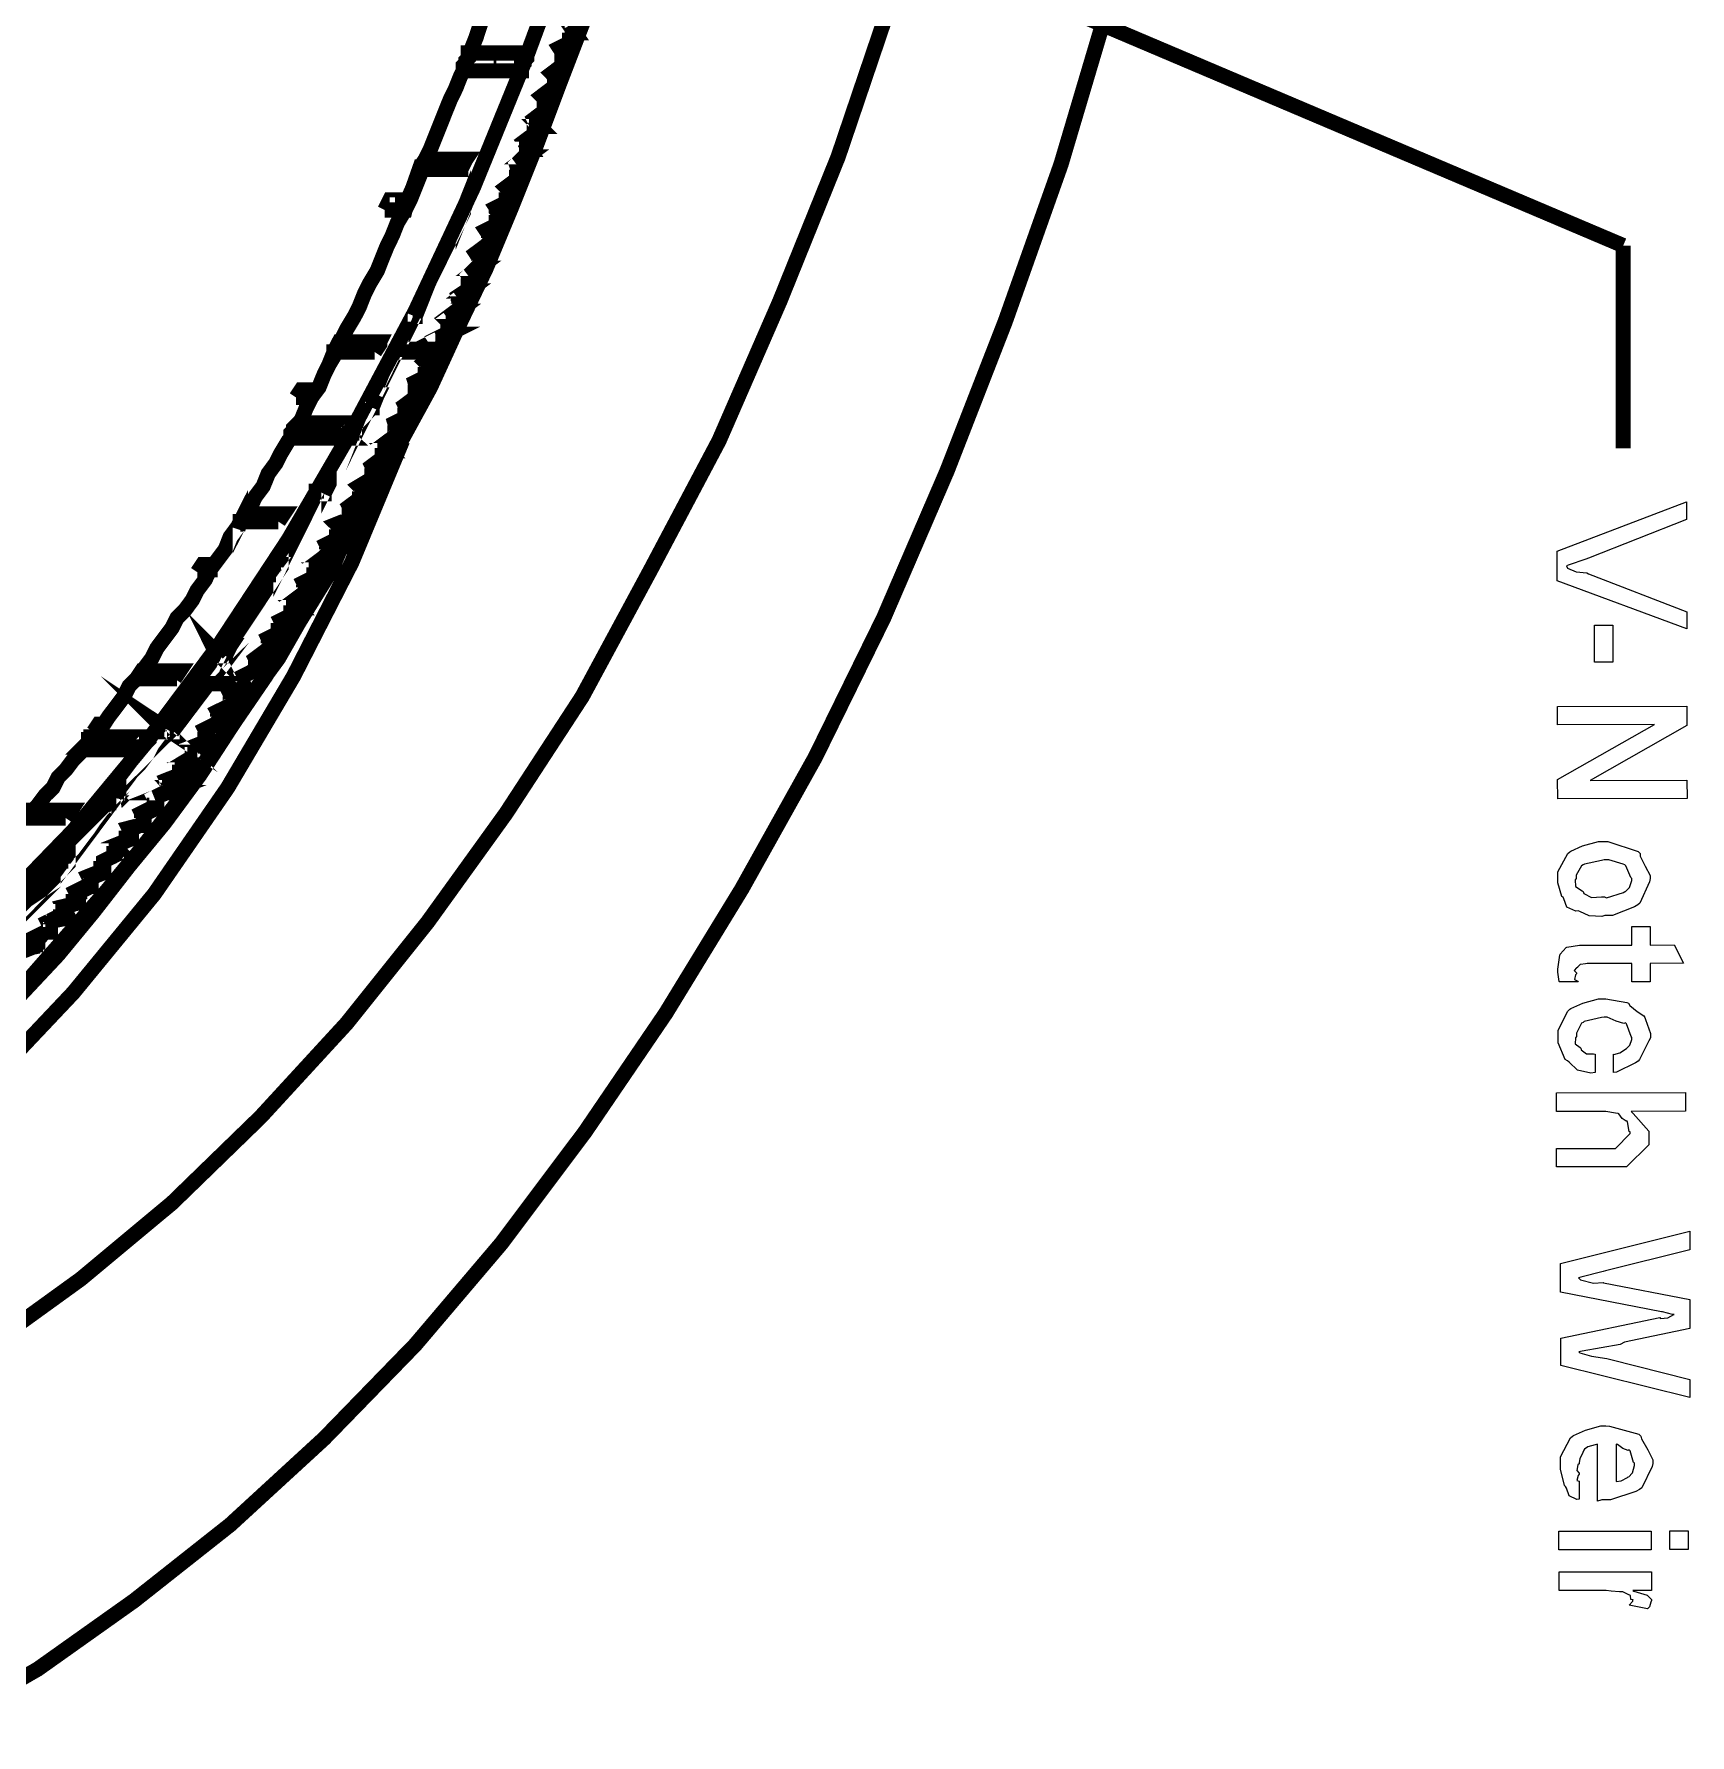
# Model space of a CAD drawing. Extents: x 0.1 to 11.6, y 0.3 to 16.2.
# Drawn here: x 6.276 to 7.366, y 3.702 to 4.821 of the extents above; entities that cross this region are included whole.
import ezdxf

# ---------------------------------------------------------------- set-up
doc = ezdxf.new("R2010")
doc.units = 0
doc.header["$MEASUREMENT"] = 0

msp = doc.modelspace()

# ---------------------------------------------------------------- linework, layer by layer
at = {"color": 0, "const_width": 0.01}
for points in [[(6.34999, 4.35499), (6.39833, 4.41997), (6.44336, 4.48833), (6.48503, 4.56), (6.52669, 4.63835), (6.565, 4.72), (6.59831, 4.80165), (6.63167, 4.89165), (6.66168, 4.98335), (6.68668, 5.07497), (6.71001, 5.17165), (6.72999, 5.27001), (6.74669, 5.36833), (6.75999, 5.47168), (6.77001, 5.57335), (6.77669, 5.67665), (6.77001, 5.57335), (6.75999, 5.47168), (6.74669, 5.36833)], [(6.21164, 3.70665), (6.27832, 3.74501), (6.34169, 3.78999), (6.405, 3.84), (6.46669, 3.89665), (6.52669, 3.95833), (6.58333, 4.02501), (6.63835, 4.09831), (6.69168, 4.17665), (6.74164, 4.25836), (6.78999, 4.345), (6.83501, 4.43668), (6.87668, 4.53331), (6.91499, 4.63167), (6.95167, 4.73503), (6.98335, 4.84169), (7.01335, 4.94997), (7.03836, 5.06168), (7.06, 5.17503), (7.07835, 5.29167), (7.09332, 5.40831), (7.10499, 5.52669)], [(6.24669, 3.95833), (6.30664, 4.00168), (6.36664, 4.05165), (6.42503, 4.10835), (6.48167, 4.16997), (6.535, 4.23665), (6.58664, 4.30832), (6.63667, 4.38499), (6.68164, 4.46832), (6.72667, 4.55333), (6.76665, 4.64501), (6.80501, 4.74001), (6.83832, 4.83832), (6.87001, 4.93832), (6.89833, 5.04335), (6.92165, 5.15001), (6.94336, 5.25999), (6.96001, 5.37001), (6.97331, 5.48335)], [(6.74669, 5.36833), (6.72999, 5.27001), (6.71001, 5.17165), (6.68668, 5.07497), (6.66, 4.98335), (6.63167, 4.89165), (6.59831, 4.80165), (6.565, 4.72), (6.52669, 4.63835), (6.48503, 4.56), (6.44336, 4.48833), (6.39833, 4.41997), (6.34999, 4.35499)], [(6.72835, 4.93332), (7.32167, 4.68164)], [(6.56168, 4.80832), (6.56332, 4.81), (6.56668, 4.81836), (6.56999, 4.82835), (6.57335, 4.83664), (6.57667, 4.845), (6.58003, 4.85335), (6.58333, 4.86165)], [(6.25, 4.17665), (6.27501, 4.20167), (6.29833, 4.22835), (6.32335, 4.25667), (6.34668, 4.285), (6.37001, 4.315), (6.39165, 4.34668), (6.41336, 4.37831), (6.43668, 4.41), (6.45665, 4.44499), (6.47667, 4.47999), (6.49832, 4.51497), (6.51665, 4.55165), (6.53668, 4.58832), (6.55501, 4.62831), (6.57335, 4.66667), (6.59, 4.70665), (6.60667, 4.74832), (6.62169, 4.78836), (6.63835, 4.83165)], [(6.54335, 4.61501), (6.53999, 4.62001), (6.54665, 4.62332), (6.54833, 4.625), (6.54833, 4.62668), (6.54833, 4.62831), (6.55003, 4.62831), (6.55003, 4.62999), (6.54665, 4.63336), (6.55333, 4.63835), (6.55501, 4.63835), (6.55501, 4.63997), (6.55501, 4.64165), (6.55664, 4.64333), (6.55501, 4.64833), (6.56, 4.65169), (6.56168, 4.65332), (6.56168, 4.655), (6.56332, 4.65668), (6.56332, 4.65831), (6.56168, 4.66168), (6.56668, 4.66667), (6.56836, 4.66667), (6.56836, 4.66835), (6.56836, 4.66997), (6.56999, 4.67165), (6.56668, 4.67665), (6.57335, 4.68164), (6.57497, 4.68164), (6.57497, 4.68332), (6.57497, 4.685), (6.57667, 4.685), (6.57667, 4.68668), (6.57335, 4.69168), (6.58003, 4.69499), (6.58003, 4.69667), (6.58165, 4.69667), (6.58165, 4.69835), (6.58165, 4.69997), (6.58333, 4.70167), (6.58003, 4.70665), (6.58664, 4.71001), (6.58664, 4.71164), (6.58832, 4.71164), (6.58832, 4.71332), (6.58832, 4.715), (6.59, 4.71669), (6.58664, 4.72), (6.59332, 4.72499), (6.59332, 4.72667), (6.595, 4.72835), (6.595, 4.72999), (6.59332, 4.73503), (6.59831, 4.74001), (6.59999, 4.74001), (6.59999, 4.74164), (6.59999, 4.74333), (6.59999, 4.74501), (6.60167, 4.74501), (6.59831, 4.75), (6.60499, 4.75499), (6.60499, 4.75667), (6.60667, 4.75667), (6.60667, 4.75836), (6.60667, 4.75999), (6.60667, 4.76167), (6.60499, 4.76497), (6.61165, 4.77001), (6.61165, 4.77165), (6.61165, 4.77333), (6.61333, 4.77333), (6.61333, 4.77501), (6.61333, 4.77669), (6.61003, 4.78), (6.61664, 4.785), (6.61833, 4.78668), (6.61833, 4.78836), (6.61833, 4.78999), (6.62001, 4.79167), (6.61664, 4.79497), (6.62332, 4.80003), (6.62332, 4.80165), (6.62332, 4.80333), (6.625, 4.80333), (6.625, 4.80501), (6.625, 4.80664), (6.62169, 4.81168), (6.62831, 4.815), (6.62831, 4.81668), (6.62999, 4.81668), (6.62999, 4.81836), (6.62999, 4.81999), (6.62999, 4.82167), (6.63167, 4.82167), (6.62831, 4.82667)], [(6.62831, 4.82667), (6.63167, 4.82167), (6.63167, 4.81999), (6.62999, 4.81999), (6.62999, 4.81836), (6.62999, 4.81668), (6.62831, 4.815), (6.62332, 4.81)], [(6.63167, 4.82167), (6.63336, 4.82167)], [(6.59999, 4.80832), (6.59999, 4.80664), (6.59999, 4.80501), (6.59831, 4.80333), (6.59831, 4.80165), (6.59668, 4.80003), (6.59668, 4.79833), (6.59668, 4.79665), (6.55832, 4.79665)], [(6.625, 4.80664), (6.62332, 4.81), (6.62169, 4.81168)], [(6.62831, 4.815), (6.62999, 4.815)], [(6.53331, 4.73833), (6.53668, 4.74501), (6.53999, 4.75331), (6.54335, 4.76167), (6.54665, 4.77001), (6.55003, 4.77832), (6.55333, 4.785), (6.55664, 4.79335), (6.55832, 4.79665)], [(6.56168, 4.80003), (6.56332, 4.80003)], [(6.56168, 4.80003), (6.56332, 4.80003)], [(6.57835, 4.80003), (6.58003, 4.80003)], [(6.57835, 4.80003), (6.58003, 4.80003)], [(6.57835, 4.80003), (6.58003, 4.80003)], [(6.595, 4.80003), (6.59668, 4.80003)], [(6.595, 4.80003), (6.59668, 4.80003)], [(6.595, 4.80003), (6.59668, 4.80003)], [(6.59668, 4.79665), (6.59831, 4.79665)], [(6.59831, 4.80165), (6.59999, 4.80165)], [(6.59831, 4.80165), (6.59999, 4.80165)], [(6.59831, 4.80165), (6.59999, 4.80165)], [(6.61664, 4.79497), (6.62332, 4.80003)], [(6.625, 4.80664), (6.625, 4.80501), (6.625, 4.80333), (6.62332, 4.80165), (6.62332, 4.80003)], [(6.62001, 4.78999), (6.61664, 4.79497)], [(6.62001, 4.79167), (6.62001, 4.78999), (6.61833, 4.78836), (6.61833, 4.78668), (6.61833, 4.785), (6.61664, 4.785)], [(6.61333, 4.77501), (6.61165, 4.78), (6.61003, 4.78)], [(6.61165, 4.78), (6.61664, 4.785)], [(6.61333, 4.77669), (6.61333, 4.77501), (6.61333, 4.77333), (6.61165, 4.77165), (6.61165, 4.77001)], [(6.60499, 4.76497), (6.61165, 4.77001)], [(6.60835, 4.75999), (6.60499, 4.76497)], [(6.58165, 4.76167), (6.58165, 4.75999)], [(6.58165, 4.75999), (6.58333, 4.75999)], [(6.58165, 4.75999), (6.58333, 4.75999)], [(6.59831, 4.75), (6.60499, 4.75499)], [(6.60667, 4.76167), (6.60835, 4.75999), (6.60667, 4.75999), (6.60667, 4.75836), (6.60667, 4.75667), (6.60499, 4.75499)], [(6.52669, 4.63499), (6.53, 4.64333), (6.52669, 4.63667)], [(6.60167, 4.74501), (6.59831, 4.75)], [(6.60167, 4.74501), (6.60167, 4.74333), (6.59999, 4.74333), (6.59999, 4.74164), (6.59999, 4.74001)], [(6.47667, 4.61833), (6.47835, 4.62001), (6.48167, 4.62668), (6.48665, 4.63499), (6.49001, 4.64165), (6.49333, 4.65001), (6.49669, 4.65668), (6.50168, 4.66499), (6.50499, 4.67333), (6.50836, 4.68164), (6.51167, 4.68832), (6.51497, 4.69667), (6.52001, 4.70503), (6.52333, 4.71164), (6.52669, 4.72), (6.53, 4.72835), (6.53168, 4.73167)], [(6.53331, 4.73833), (6.52165, 4.71164), (6.52001, 4.70503), (6.50667, 4.70503), (6.52001, 4.70503), (6.53, 4.73335), (6.55664, 4.73335), (6.55664, 4.73167), (6.53168, 4.73167), (6.52001, 4.70833)], [(6.55664, 4.73335), (6.56, 4.73833), (6.53331, 4.73833), (6.53, 4.73335)], [(6.53168, 4.73167), (6.53331, 4.73167)], [(6.53168, 4.73167), (6.53331, 4.73167)], [(6.53168, 4.73167), (6.53331, 4.73167)], [(6.56, 4.73833), (6.55664, 4.73167)], [(6.56, 4.73833), (6.56168, 4.73833)], [(6.59332, 4.73503), (6.59999, 4.74001), (6.59831, 4.74001)], [(6.59668, 4.72999), (6.59332, 4.73503)], [(6.59332, 4.73503), (6.595, 4.73503)], [(6.595, 4.72999), (6.59668, 4.72999), (6.595, 4.72999), (6.595, 4.72835), (6.595, 4.72667), (6.59332, 4.72667), (6.59332, 4.72499)], [(6.58664, 4.72), (6.59332, 4.72499)], [(6.59, 4.715), (6.58664, 4.72)], [(6.52165, 4.71164), (6.50999, 4.71164), (6.50667, 4.70503)], [(6.51497, 4.71001), (6.51497, 4.70833), (6.51335, 4.70833)], [(6.58003, 4.70503), (6.58664, 4.71001)], [(6.59, 4.71669), (6.59, 4.715), (6.58832, 4.71332), (6.58832, 4.71164), (6.58664, 4.71001)], [(6.50667, 4.70503), (6.50836, 4.70503)], [(6.55501, 4.69667), (6.55333, 4.69667)], [(6.55832, 4.70503), (6.56, 4.70503)], [(6.58333, 4.70167), (6.58333, 4.69997), (6.58165, 4.69835), (6.58165, 4.69667), (6.58003, 4.69499), (6.57497, 4.69168)], [(6.58333, 4.70167), (6.58003, 4.70503), (6.58003, 4.70665)], [(6.57497, 4.68001), (6.57497, 4.68164), (6.57497, 4.68332), (6.57667, 4.685), (6.57667, 4.68668), (6.57497, 4.69168), (6.57335, 4.69168)], [(6.57667, 4.68668), (6.57835, 4.68668)], [(6.58003, 4.69499), (6.58165, 4.69499)], [(6.56999, 4.67165), (6.56836, 4.67665), (6.56668, 4.67665)], [(6.56836, 4.67665), (6.57497, 4.68001), (6.57335, 4.68164)], [(7.32167, 4.68164), (7.32167, 4.54833)], [(6.56168, 4.66168), (6.56836, 4.66667), (6.56668, 4.66667)], [(6.56999, 4.67165), (6.56999, 4.66997), (6.56836, 4.66835), (6.56836, 4.66667)], [(6.55501, 4.64665), (6.56168, 4.65169), (6.56, 4.65169)], [(6.56332, 4.65668), (6.56168, 4.66168)], [(6.56332, 4.65831), (6.56332, 4.65668), (6.56332, 4.655), (6.56168, 4.655), (6.56168, 4.65332), (6.56168, 4.65169)], [(6.52832, 4.64333), (6.53, 4.64333)], [(6.55664, 4.64333), (6.55501, 4.64665), (6.55501, 4.64833)], [(6.55664, 4.64333), (6.55664, 4.64165), (6.55501, 4.63997), (6.55501, 4.63835)], [(6.52501, 4.63667), (6.52669, 4.63667), (6.52669, 4.63499), (6.52501, 4.63499)], [(6.54833, 4.63336), (6.55501, 4.63835), (6.55333, 4.63835)], [(6.54833, 4.62332), (6.54833, 4.625), (6.54833, 4.62668), (6.55003, 4.62668), (6.55003, 4.62831), (6.55003, 4.62999), (6.54833, 4.63336), (6.54665, 4.63336)], [(6.55003, 4.62999), (6.55165, 4.62999)], [(6.5, 4.61165), (6.50331, 4.61833), (6.47667, 4.61833), (6.47331, 4.61165)], [(6.50331, 4.61833), (6.50331, 4.61664), (6.5, 4.61165)], [(6.54167, 4.62001), (6.54833, 4.62332), (6.54665, 4.62332)], [(6.54335, 4.61501), (6.54167, 4.62001), (6.53999, 4.62001)], [(6.41499, 4.39501), (6.41336, 4.39833), (6.41997, 4.40169), (6.42165, 4.40332), (6.42165, 4.405), (6.42333, 4.405), (6.42333, 4.40668), (6.42165, 4.41), (6.42833, 4.41499), (6.43001, 4.41499), (6.43001, 4.41667), (6.43164, 4.41835), (6.43164, 4.41997), (6.43001, 4.42333), (6.43668, 4.42665), (6.43668, 4.42833), (6.43832, 4.42833), (6.43832, 4.43001), (6.44, 4.43164), (6.43832, 4.435), (6.44499, 4.43832), (6.44499, 4.44), (6.44667, 4.44168), (6.44667, 4.44336), (6.44835, 4.44336), (6.44499, 4.44667), (6.45167, 4.45167), (6.45335, 4.45167), (6.45335, 4.45335), (6.45503, 4.45335), (6.45503, 4.45503), (6.45503, 4.45665), (6.45335, 4.46001), (6.46001, 4.46332), (6.46001, 4.465), (6.46164, 4.465), (6.46164, 4.46669), (6.46164, 4.46832), (6.46332, 4.46832), (6.46001, 4.47168), (6.46669, 4.47667), (6.46832, 4.47667), (6.46832, 4.47835), (6.47, 4.47999), (6.47, 4.48167), (6.46832, 4.48503), (6.47499, 4.48833), (6.47499, 4.49001), (6.47667, 4.49164), (6.47667, 4.49333), (6.47835, 4.49333), (6.47835, 4.49501), (6.47499, 4.49832), (6.48335, 4.50168), (6.48335, 4.50331), (6.48335, 4.50499), (6.48503, 4.50499), (6.48503, 4.50667), (6.48335, 4.50999), (6.49001, 4.51497), (6.49164, 4.51665), (6.49164, 4.51833), (6.49333, 4.52001), (6.49001, 4.52333), (6.49832, 4.52832), (6.49832, 4.53), (6.5, 4.53168), (6.5, 4.53331), (6.49832, 4.53668), (6.50499, 4.54167), (6.50499, 4.54335), (6.50667, 4.54335), (6.50667, 4.54497), (6.50667, 4.54665), (6.50836, 4.54665), (6.50499, 4.55003), (6.51167, 4.55501), (6.51335, 4.55501), (6.51335, 4.55664), (6.51335, 4.55832), (6.51497, 4.55832), (6.51497, 4.56), (6.51335, 4.565), (6.52001, 4.56836), (6.52001, 4.56999), (6.52165, 4.57167), (6.52165, 4.57335), (6.52001, 4.57667), (6.52669, 4.58165), (6.52669, 4.58333), (6.52669, 4.58501), (6.52832, 4.58501), (6.52832, 4.58664), (6.52669, 4.59169), (6.53331, 4.595), (6.53331, 4.59668), (6.535, 4.59831), (6.535, 4.59999), (6.53668, 4.60167), (6.53331, 4.60499), (6.53999, 4.61003), (6.54167, 4.61165), (6.51335, 4.61165)], [(6.47331, 4.61003), (6.47331, 4.61165), (6.47499, 4.61165), (6.47, 4.60335), (6.46669, 4.59668), (6.46332, 4.58832), (6.45833, 4.58165), (6.45503, 4.57497), (6.45167, 4.56668), (6.44997, 4.565)], [(6.47, 4.60335), (6.47331, 4.61165), (6.5, 4.61165), (6.47499, 4.61165), (6.47331, 4.61003)], [(6.47331, 4.61165), (6.47499, 4.61165)], [(6.47331, 4.61003), (6.47499, 4.61003)], [(6.54167, 4.61333), (6.51335, 4.61333)], [(6.53331, 4.60499), (6.53999, 4.60835), (6.53999, 4.61003)], [(6.53999, 4.60835), (6.53999, 4.61003), (6.54167, 4.61003), (6.54167, 4.61165)], [(6.54167, 4.61165), (6.54335, 4.61165)], [(6.54167, 4.61165), (6.54335, 4.61165)], [(6.52669, 4.59), (6.53331, 4.595)], [(6.53668, 4.60167), (6.53668, 4.59999), (6.535, 4.59999), (6.535, 4.59831), (6.535, 4.59668), (6.53331, 4.59668), (6.53331, 4.595)], [(6.46164, 4.58664), (6.45167, 4.58664), (6.44835, 4.58165)], [(6.45665, 4.58501), (6.45503, 4.58333)], [(6.52832, 4.58664), (6.52832, 4.58501), (6.52832, 4.58333), (6.52669, 4.58333), (6.52669, 4.58165)], [(6.44835, 4.58165), (6.44997, 4.58165)], [(6.49501, 4.57667), (6.49832, 4.57667), (6.49832, 4.57497), (6.49501, 4.57497)], [(6.49832, 4.58333), (6.50168, 4.58333), (6.49832, 4.57667)], [(6.50168, 4.58333), (6.49832, 4.57497)], [(6.52001, 4.57667), (6.52669, 4.58165)], [(6.52165, 4.57335), (6.52333, 4.57335), (6.52165, 4.57335), (6.52165, 4.57167), (6.52165, 4.56999), (6.52001, 4.56999), (6.52001, 4.56836)], [(6.48665, 4.565), (6.48833, 4.565), (6.48665, 4.56332), (6.48665, 4.56168), (6.48503, 4.56168), (6.48503, 4.56), (6.48503, 4.55832), (6.48335, 4.55832), (6.48335, 4.55664), (6.48335, 4.55501)], [(6.51335, 4.56332), (6.52001, 4.56836)], [(5.73167, 3.83501), (5.81332, 3.86003), (5.89333, 3.89165), (5.97, 3.92833), (6.04335, 3.97), (6.11333, 4.01833), (6.18001, 4.06999), (6.24333, 4.12831), (6.30165, 4.19), (6.35499, 4.25499), (6.40332, 4.32497), (6.44667, 4.39833), (6.48503, 4.47331), (6.51833, 4.55333)], [(6.41499, 4.50499), (6.41835, 4.50999), (6.42165, 4.51665), (6.42665, 4.52333), (6.43001, 4.53168), (6.435, 4.53836), (6.43832, 4.54497), (6.44336, 4.55333), (6.44499, 4.55501)], [(6.44499, 4.55664), (6.44499, 4.55501), (6.48335, 4.55501), (6.48167, 4.55664)], [(6.44835, 4.55832), (6.44997, 4.55832)], [(6.48503, 4.56), (6.48665, 4.56)], [(6.48503, 4.56), (6.48665, 4.56)], [(6.51497, 4.56), (6.51497, 4.55832), (6.51335, 4.55664), (6.51335, 4.55501), (6.51167, 4.55501), (6.50499, 4.55003)], [(6.51167, 4.55501), (6.51335, 4.55501)], [(6.46669, 4.51833), (6.47, 4.52501), (6.47, 4.52669), (6.46669, 4.52001)], [(6.49832, 4.53668), (6.50499, 4.53999), (6.50499, 4.54167)], [(6.50836, 4.54665), (6.50836, 4.54497), (6.50667, 4.54497), (6.50667, 4.54335), (6.50667, 4.54167), (6.50499, 4.54167), (6.50499, 4.53999)], [(6.49164, 4.52333), (6.49832, 4.52669), (6.49832, 4.52832)], [(6.5, 4.53331), (6.5, 4.53168), (6.5, 4.53), (6.49832, 4.53), (6.49832, 4.52832), (6.49832, 4.52669)], [(6.46164, 4.52001), (6.46332, 4.52001)], [(6.47, 4.52669), (6.46669, 4.52669), (6.46332, 4.52001), (6.46669, 4.52669)], [(6.46332, 4.52001), (6.465, 4.52001)], [(6.46669, 4.52669), (6.46832, 4.52669)], [(6.49333, 4.52001), (6.49333, 4.51833), (6.49164, 4.51665), (6.49164, 4.51497), (6.49001, 4.51497), (6.49001, 4.51335)], [(6.41, 4.49501), (6.41168, 4.5), (6.43668, 4.5), (6.41168, 4.5), (6.41168, 4.49832), (6.41168, 4.5), (6.41, 4.49669), (6.405, 4.49001), (6.40169, 4.48167), (6.39665, 4.47499), (6.39165, 4.46832), (6.38835, 4.46164), (6.38336, 4.45503), (6.37999, 4.44835), (6.375, 4.44168), (6.37001, 4.43668), (6.36664, 4.43001), (6.36165, 4.42333), (6.35667, 4.41667), (6.35335, 4.41), (6.34831, 4.40332), (6.34668, 4.40169)], [(6.48503, 4.50667), (6.48665, 4.50667), (6.48503, 4.50499), (6.48335, 4.50331), (6.48335, 4.50168)], [(6.48335, 4.50999), (6.49001, 4.51335), (6.49001, 4.51497)], [(6.43668, 4.5), (6.44, 4.50499), (6.41499, 4.50499), (6.41168, 4.5)], [(6.41168, 4.5), (6.41336, 4.5)], [(6.41168, 4.49832), (6.41336, 4.49832)], [(6.44, 4.50499), (6.43668, 4.5)], [(6.47835, 4.49501), (6.47835, 4.49333), (6.47835, 4.49164), (6.47667, 4.49164), (6.47667, 4.49001), (6.47499, 4.49001), (6.47499, 4.48833)], [(6.47667, 4.49832), (6.48335, 4.50168)], [(6.47667, 4.49832), (6.47835, 4.49832)], [(6.46832, 4.48503), (6.47499, 4.48833)], [(6.26665, 4.18832), (6.29167, 4.215), (6.315, 4.24333), (6.33832, 4.27333), (6.36165, 4.30165), (6.38499, 4.33333), (6.40668, 4.36664), (6.42833, 4.39833), (6.44997, 4.43332), (6.47168, 4.46832), (6.47667, 4.47999)], [(6.46001, 4.47168), (6.46832, 4.47499), (6.46669, 4.47667)], [(6.46832, 4.47499), (6.46832, 4.47667), (6.46832, 4.47835), (6.47, 4.47835), (6.47, 4.47999), (6.47, 4.48167)], [(6.47, 4.48167), (6.47168, 4.48167)], [(6.39501, 4.47168), (6.38667, 4.47168), (6.38336, 4.46669)], [(6.38997, 4.46669), (6.38499, 4.46669), (6.38336, 4.46669), (6.39165, 4.46669)], [(6.39165, 4.47), (6.39165, 4.46832)], [(6.40001, 4.41997), (6.405, 4.42665), (6.41, 4.43332), (6.41336, 4.44), (6.41835, 4.44667), (6.42333, 4.45503), (6.42665, 4.46164), (6.43001, 4.465)], [(6.43832, 4.47168), (6.435, 4.47168), (6.43164, 4.465), (6.435, 4.465), (6.43164, 4.465), (6.43001, 4.465), (6.42833, 4.465)], [(6.43332, 4.47168), (6.435, 4.47168), (6.43001, 4.465)], [(6.43001, 4.46669), (6.43001, 4.465), (6.43164, 4.465)], [(6.43332, 4.47168), (6.435, 4.47168)], [(6.435, 4.47168), (6.43668, 4.47168)], [(6.45335, 4.46001), (6.46001, 4.46332)], [(6.46001, 4.46332), (6.46001, 4.465), (6.46164, 4.465), (6.46164, 4.46669), (6.46332, 4.46669), (6.46332, 4.46832)], [(6.46332, 4.46832), (6.465, 4.46832)], [(6.44499, 4.44667), (6.45335, 4.44997), (6.45167, 4.45167)], [(6.45503, 4.45665), (6.45503, 4.45503), (6.45503, 4.45335), (6.45335, 4.45167), (6.45335, 4.44997)], [(6.43832, 4.435), (6.44499, 4.43832)], [(6.44835, 4.44336), (6.44835, 4.44168), (6.44667, 4.44168), (6.44667, 4.44), (6.44499, 4.44), (6.44499, 4.43832)], [(6.44, 4.43164), (6.44, 4.43001), (6.43832, 4.43001), (6.43832, 4.42833), (6.43832, 4.42665), (6.43668, 4.42665)], [(6.36664, 4.36165), (6.37169, 4.36833), (6.36664, 4.36333)], [(6.40169, 4.41336), (6.405, 4.41835), (6.40169, 4.41835), (6.39665, 4.41336), (6.40169, 4.41835), (6.39833, 4.41997)], [(6.405, 4.41835), (6.40169, 4.41168)], [(6.40169, 4.41835), (6.40332, 4.41835)], [(6.43164, 4.41997), (6.43164, 4.41835), (6.43164, 4.41667), (6.43001, 4.41667), (6.43001, 4.41499), (6.42833, 4.41336)], [(6.43001, 4.42333), (6.43668, 4.42665)], [(6.39501, 4.41336), (6.39165, 4.40668), (6.38667, 4.40001), (6.38167, 4.39333), (6.41336, 4.39333), (6.41336, 4.39165), (6.41336, 4.38997), (6.41168, 4.38997)], [(6.39665, 4.41336), (6.39833, 4.41336)], [(6.42333, 4.40668), (6.42333, 4.405), (6.42165, 4.405), (6.42165, 4.40332), (6.41997, 4.40169)], [(6.42165, 4.41), (6.42833, 4.41336), (6.42833, 4.41499)], [(6.34169, 4.39501), (6.34332, 4.39665), (6.36833, 4.39665), (6.34332, 4.39665), (6.33832, 4.39165), (6.33501, 4.38499), (6.33003, 4.37831), (6.32497, 4.37169), (6.32167, 4.36664), (6.31668, 4.36003), (6.315, 4.35835)], [(6.37169, 4.40169), (6.36833, 4.39665), (6.37169, 4.40169), (6.34668, 4.40169), (6.34332, 4.39665)], [(6.34332, 4.39665), (6.345, 4.39665)], [(6.34332, 4.39665), (6.345, 4.39665)], [(6.36833, 4.39665), (6.37001, 4.39665)], [(6.37169, 4.40169), (6.37332, 4.40169)], [(6.41336, 4.39833), (6.41997, 4.40169)], [(6.26665, 4.21832), (6.27501, 4.22), (6.27501, 4.22168), (6.27669, 4.22168), (6.27669, 4.22331), (6.27832, 4.22499), (6.27669, 4.22667), (6.28331, 4.22999), (6.285, 4.23167), (6.28668, 4.23167), (6.28668, 4.23335), (6.285, 4.23665), (6.29167, 4.24001), (6.29335, 4.24001), (6.29497, 4.24164), (6.29497, 4.24333), (6.29665, 4.24333), (6.29497, 4.24669), (6.30165, 4.24832), (6.30165, 4.25), (6.30333, 4.25), (6.30333, 4.25168), (6.30501, 4.25331), (6.30333, 4.25667), (6.31, 4.25999), (6.31168, 4.25999), (6.31168, 4.26167), (6.31332, 4.26167), (6.31332, 4.26335), (6.31168, 4.26665), (6.31999, 4.27001), (6.31999, 4.27165), (6.32167, 4.27165), (6.32167, 4.27333), (6.32167, 4.27669), (6.32835, 4.28), (6.32835, 4.28168), (6.33003, 4.28168), (6.33003, 4.28331), (6.33165, 4.28331), (6.32835, 4.28668), (6.33664, 4.28999), (6.33664, 4.29167), (6.33832, 4.29167), (6.33832, 4.29335), (6.34, 4.29335), (6.34, 4.29497), (6.33832, 4.29833), (6.345, 4.30003), (6.34668, 4.30165), (6.34668, 4.30333), (6.34831, 4.30333), (6.34831, 4.30501), (6.34668, 4.30832), (6.35335, 4.31168), (6.35499, 4.31168), (6.35499, 4.31332), (6.35667, 4.31332), (6.35667, 4.315), (6.35499, 4.31836), (6.36165, 4.32167), (6.36333, 4.32167), (6.36333, 4.32335), (6.36501, 4.32497), (6.36501, 4.32667), (6.36333, 4.33003), (6.37169, 4.33333), (6.37169, 4.33501), (6.37332, 4.33501), (6.37332, 4.33664), (6.375, 4.33664), (6.37169, 4.34), (6.37999, 4.345), (6.37999, 4.34668), (6.38167, 4.34668), (6.38167, 4.34831), (6.38336, 4.34831), (6.37999, 4.35167), (6.38835, 4.35499), (6.38835, 4.35667), (6.38997, 4.35835), (6.38997, 4.36003), (6.38835, 4.36333), (6.39501, 4.36664), (6.39665, 4.36833), (6.39833, 4.37001), (6.39833, 4.37169), (6.39665, 4.375), (6.40332, 4.37831), (6.405, 4.37831), (6.405, 4.37999), (6.40668, 4.38167), (6.40668, 4.38336), (6.405, 4.38667), (6.41168, 4.38997), (6.41336, 4.38997), (6.41336, 4.39165), (6.41336, 4.39333), (6.38167, 4.39333), (6.37831, 4.38667), (6.37332, 4.37999), (6.36833, 4.37332), (6.36664, 4.37001)], [(6.38167, 4.39333), (6.38336, 4.39333)], [(6.40668, 4.38336), (6.40668, 4.38167), (6.40668, 4.37999), (6.405, 4.37999), (6.405, 4.37831), (6.40332, 4.37831)], [(6.405, 4.38667), (6.41168, 4.38997)], [(6.41336, 4.39165), (6.41499, 4.39165)], [(6.37169, 4.36833), (6.36664, 4.36833), (6.36333, 4.36333), (6.36664, 4.36833), (6.36333, 4.37169)], [(6.39833, 4.37169), (6.39833, 4.37001), (6.39833, 4.36833), (6.39665, 4.36833), (6.39665, 4.36664), (6.39501, 4.36664)], [(6.39665, 4.37332), (6.40332, 4.37831)], [(6.32167, 4.36664), (6.31836, 4.36664), (6.315, 4.36165)], [(6.33003, 4.32167), (6.33501, 4.32835), (6.34, 4.33501), (6.345, 4.34), (6.34999, 4.34668), (6.35335, 4.35335), (6.35835, 4.36003), (6.36165, 4.36333)], [(6.36333, 4.36333), (6.36501, 4.36333)], [(6.36664, 4.36833), (6.36833, 4.36833)], [(6.38997, 4.36003), (6.38997, 4.35835), (6.38997, 4.35667), (6.38835, 4.35667), (6.38835, 4.35499)], [(6.38997, 4.36333), (6.39501, 4.36664)], [(6.25, 4.24164), (6.30165, 4.29665), (6.34999, 4.35499), (6.30165, 4.29665), (6.25, 4.24333)], [(6.27501, 4.31), (6.27832, 4.31332), (6.28331, 4.31999), (6.28836, 4.32497), (6.29167, 4.33165), (6.29665, 4.33664), (6.30165, 4.34332), (6.30664, 4.34831), (6.30832, 4.34999)], [(6.34668, 4.34999), (6.30832, 4.34999), (6.30832, 4.35167)], [(6.35167, 4.35835), (6.35167, 4.35667), (6.34999, 4.35499), (6.34831, 4.35335), (6.34668, 4.35167), (6.34668, 4.34999), (6.34668, 4.35167)], [(6.34999, 4.35499), (6.35167, 4.35499)], [(6.34999, 4.35499), (6.35167, 4.35499)], [(6.38167, 4.35167), (6.38835, 4.35499)], [(6.37332, 4.34), (6.37999, 4.34332), (6.37999, 4.345)], [(6.38336, 4.34831), (6.38167, 4.34831), (6.38167, 4.34668), (6.37999, 4.345), (6.37999, 4.34332)], [(6.32167, 4.31836), (6.32335, 4.31836), (6.32667, 4.315), (6.33165, 4.32167), (6.33165, 4.31999)], [(6.33165, 4.32167), (6.32667, 4.32497), (6.32335, 4.31836), (6.32667, 4.32497), (6.32497, 4.32497)], [(6.36501, 4.32667), (6.36664, 4.32497), (6.36501, 4.32497), (6.36501, 4.32335), (6.36333, 4.32335), (6.36333, 4.32167)], [(6.36333, 4.32835), (6.37169, 4.33165), (6.37169, 4.33333)], [(6.375, 4.33664), (6.37332, 4.33664), (6.37332, 4.33501), (6.37169, 4.33333), (6.37169, 4.33165)], [(6.33501, 4.31999), (6.33165, 4.31999), (6.32667, 4.315), (6.33003, 4.315), (6.32667, 4.315), (6.32335, 4.31836), (6.32167, 4.31836)], [(6.32335, 4.31836), (6.32497, 4.31836)], [(6.32667, 4.32497), (6.32835, 4.32497)], [(6.35499, 4.31836), (6.36333, 4.32167), (6.36165, 4.32167)], [(6.26833, 4.30333), (6.27001, 4.30501), (6.29665, 4.30501), (6.27001, 4.30501)], [(6.29665, 4.30501), (6.30003, 4.31), (6.27333, 4.31), (6.27001, 4.30501)], [(6.29335, 4.27669), (6.29665, 4.28), (6.30165, 4.285), (6.30664, 4.29167), (6.31168, 4.29833), (6.315, 4.30333), (6.31999, 4.31), (6.32497, 4.315)], [(6.30003, 4.31), (6.29665, 4.30501)], [(6.32667, 4.315), (6.32835, 4.315)], [(6.34831, 4.30501), (6.34831, 4.30333), (6.34668, 4.30165), (6.34668, 4.30003), (6.345, 4.30003)], [(6.34668, 4.30664), (6.35335, 4.31), (6.35335, 4.31168)], [(6.35667, 4.315), (6.35667, 4.31332), (6.35499, 4.31332), (6.35499, 4.31168), (6.35335, 4.31)], [(6.34, 4.29497), (6.34, 4.29335), (6.33832, 4.29335), (6.33832, 4.29167), (6.33664, 4.28999)], [(6.33832, 4.29665), (6.345, 4.30003)], [(6.33832, 4.29665), (6.34, 4.29665)], [(6.28168, 4.27501), (6.28668, 4.27501), (6.28999, 4.27001), (6.29497, 4.27669), (6.28999, 4.28), (6.28668, 4.27501), (6.28999, 4.28)], [(6.33165, 4.28331), (6.33003, 4.28331), (6.33003, 4.28168), (6.32835, 4.28), (6.32167, 4.27669)], [(6.33003, 4.28668), (6.33664, 4.28999)], [(6.25499, 4.23335), (6.25999, 4.24001), (6.26497, 4.24501), (6.27001, 4.25), (6.27501, 4.25667), (6.28168, 4.26167), (6.28668, 4.26833), (6.28836, 4.27165)], [(6.29833, 4.27669), (6.29497, 4.27669), (6.28999, 4.27001), (6.29335, 4.27001), (6.28999, 4.27001), (6.28668, 4.27333), (6.28168, 4.27333)], [(6.28668, 4.28), (6.28999, 4.28)], [(6.28668, 4.27501), (6.28836, 4.27501)], [(6.29497, 4.27669), (6.29665, 4.27669)], [(6.32167, 4.27333), (6.32167, 4.27165), (6.31999, 4.27001), (6.31999, 4.26833)], [(6.32835, 4.28), (6.33003, 4.28)], [(6.28999, 4.27001), (6.29167, 4.27001)], [(6.30333, 4.25499), (6.31, 4.25836), (6.31, 4.25999)], [(6.31332, 4.26335), (6.31332, 4.26167), (6.31168, 4.25999), (6.31, 4.25836)], [(6.31168, 4.26497), (6.31999, 4.26833), (6.31999, 4.27001)], [(6.30501, 4.25331), (6.30501, 4.25168), (6.30333, 4.25168), (6.30333, 4.25), (6.30165, 4.24832), (6.29497, 4.24501)], [(6.30165, 4.24832), (6.30333, 4.24832)], [(6.285, 4.23665), (6.29335, 4.23833), (6.29167, 4.24001)], [(6.29665, 4.24333), (6.29497, 4.24164), (6.29497, 4.24001), (6.29335, 4.24001), (6.29335, 4.23833)], [(6.27669, 4.22667), (6.28331, 4.22999)], [(6.28668, 4.23335), (6.28668, 4.23167), (6.285, 4.23167), (6.285, 4.22999), (6.28331, 4.22999)], [(6.26665, 4.21669), (6.27501, 4.22)], [(6.27832, 4.22499), (6.27832, 4.22331), (6.27669, 4.22331), (6.27669, 4.22168), (6.27501, 4.22168), (6.27501, 4.22)]]:
    msp.add_lwpolyline(points, dxfattribs=at)
for points in [[(6.56168, 4.80832), (6.56168, 4.80664), (6.56168, 4.80501), (6.56, 4.80333), (6.56, 4.80165), (6.55832, 4.80003), (6.55832, 4.79833), (6.55832, 4.79665), (6.59668, 4.79665), (6.59668, 4.79833), (6.59668, 4.80003), (6.59668, 4.80165), (6.59831, 4.80333), (6.59831, 4.80501), (6.59999, 4.80664), (6.59999, 4.80832), (6.56168, 4.80832)], [(6.55501, 4.69667), (6.55832, 4.70335), (6.55832, 4.70503), (6.55501, 4.69667)], [(6.56168, 4.80003), (6.56, 4.80003), (6.56168, 4.80003)], [(6.51497, 4.71001), (6.51497, 4.70833), (6.51335, 4.70833), (6.51335, 4.71001), (6.51497, 4.71001)], [(6.54335, 4.61501), (6.54167, 4.61333), (6.54167, 4.61165), (6.54167, 4.61333), (6.54335, 4.61333), (6.54335, 4.61501)], [(6.45665, 4.58501), (6.45665, 4.58333), (6.45503, 4.58333), (6.45503, 4.58501), (6.45665, 4.58501)], [(6.44835, 4.58165), (6.45833, 4.58165), (6.44835, 4.58165)], [(6.44997, 4.565), (6.44835, 4.56332), (6.44667, 4.56168), (6.44667, 4.56), (6.44499, 4.55832), (6.44499, 4.55664), (6.48167, 4.55664), (6.48335, 4.55664), (6.48335, 4.55832), (6.48503, 4.56), (6.48503, 4.56168), (6.48665, 4.56332), (6.48665, 4.565), (6.44997, 4.565)], [(6.44835, 4.55832), (6.44667, 4.55832), (6.44835, 4.55832)], [(6.46332, 4.55832), (6.465, 4.55832), (6.46332, 4.55832)], [(6.46332, 4.55832), (6.465, 4.55832), (6.46332, 4.55832)], [(6.47999, 4.55832), (6.48167, 4.55832), (6.47999, 4.55832)], [(6.47999, 4.55832), (6.48167, 4.55832), (6.47999, 4.55832)], [(6.435, 4.465), (6.43832, 4.47), (6.43832, 4.47168), (6.435, 4.465)], [(6.46332, 4.52001), (6.46669, 4.52001), (6.46669, 4.51833), (6.46332, 4.51833), (6.46164, 4.51833), (6.46164, 4.52001), (6.46332, 4.52001)], [(6.39165, 4.47), (6.39165, 4.46832), (6.38997, 4.46832), (6.38997, 4.47), (6.39165, 4.47)], [(6.39501, 4.41499), (6.39665, 4.41336), (6.40169, 4.41336), (6.40169, 4.41168), (6.39833, 4.41168), (6.39665, 4.41168), (6.39501, 4.41499)], [(6.41667, 4.39501), (6.41499, 4.39501), (6.41499, 4.39333), (6.41499, 4.39165), (6.41336, 4.39165), (6.41336, 4.39333), (6.41499, 4.39333), (6.41499, 4.39501), (6.41667, 4.39501)], [(6.36333, 4.36333), (6.36664, 4.36333), (6.36664, 4.36165), (6.36333, 4.36165), (6.36165, 4.36165), (6.36165, 4.36333), (6.35835, 4.36664), (6.36333, 4.36333)], [(6.31668, 4.36165), (6.315, 4.36165), (6.31668, 4.36165)], [(6.315, 4.35835), (6.31332, 4.35835), (6.31332, 4.35667), (6.31168, 4.35667), (6.31168, 4.35499), (6.31, 4.35335), (6.30832, 4.35167), (6.34668, 4.35167), (6.34831, 4.35335), (6.34999, 4.35499), (6.34999, 4.35667), (6.35167, 4.35835), (6.315, 4.35835)], [(6.31168, 4.35335), (6.31332, 4.35335), (6.31168, 4.35335)], [(6.31168, 4.35335), (6.31332, 4.35335), (6.31168, 4.35335)], [(6.32835, 4.35335), (6.33003, 4.35335), (6.32835, 4.35335)], [(6.32835, 4.35335), (6.33003, 4.35335), (6.32835, 4.35335)], [(6.345, 4.35335), (6.34668, 4.35335), (6.345, 4.35335)], [(6.345, 4.35335), (6.34668, 4.35335), (6.345, 4.35335)], [(6.29335, 4.27001), (6.29833, 4.27501), (6.29833, 4.27669), (6.29335, 4.27001)], [(6.33003, 4.315), (6.33501, 4.31999), (6.33003, 4.315)], [(6.28331, 4.27669), (6.285, 4.27669), (6.28331, 4.27669)], [(6.25499, 4.22835), (6.25999, 4.23167), (6.25999, 4.23335), (6.25499, 4.22835)]]:
    msp.add_lwpolyline(points, close=True, dxfattribs=at)
at = {"color": 0}
for points in [[(7.27826, 4.48064), (7.36333, 4.51297), (7.36333, 4.50147), (7.29889, 4.47607), (7.29699, 4.47521), (7.28543, 4.47125), (7.28435, 4.47086), (7.285, 4.46946), (7.29075, 4.4669), (7.29764, 4.46621), (7.29887, 4.46565), (7.36356, 4.44071), (7.36356, 4.42942), (7.27826, 4.4611), (7.27826, 4.48064)], [(7.30268, 4.43186), (7.31483, 4.43186), (7.31483, 4.40756), (7.30268, 4.40756), (7.30268, 4.43186)], [(7.27849, 4.37836), (7.36356, 4.37858), (7.36356, 4.36578), (7.29997, 4.32975), (7.36356, 4.32997), (7.36376, 4.31782), (7.27869, 4.3176), (7.27849, 4.3304), (7.34229, 4.36643), (7.27849, 4.36621), (7.27849, 4.37836)], [(7.30903, 4.28956), (7.31147, 4.28944), (7.3316, 4.28288), (7.3329, 4.28153), (7.3329, 4.27985), (7.33615, 4.27328), (7.33942, 4.26725), (7.33942, 4.26525), (7.33897, 4.26307), (7.33268, 4.24903), (7.33138, 4.24789), (7.32915, 4.24658), (7.31451, 4.24094), (7.30968, 4.24094), (7.30757, 4.24024), (7.29932, 4.24067), (7.29318, 4.24349), (7.2921, 4.24397), (7.29042, 4.24365), (7.28461, 4.24631), (7.28267, 4.2519), (7.28212, 4.25288), (7.28125, 4.25325), (7.27865, 4.26226), (7.27865, 4.26525), (7.27865, 4.26964), (7.28515, 4.28174), (7.28646, 4.28282), (7.28711, 4.28321), (7.29497, 4.28679), (7.3055, 4.28956), (7.30903, 4.28956)], [(7.30903, 4.2774), (7.30729, 4.27713), (7.29611, 4.27468), (7.29536, 4.27414), (7.29432, 4.27354), (7.29081, 4.26736), (7.29081, 4.26525), (7.2901, 4.26438), (7.29036, 4.25988), (7.2946, 4.25717), (7.29536, 4.25657), (7.29579, 4.25532), (7.30078, 4.25271), (7.30729, 4.2531), (7.30946, 4.2531), (7.31065, 4.25256), (7.32194, 4.25603), (7.32269, 4.25657), (7.32303, 4.2564), (7.32579, 4.25922), (7.32726, 4.26378), (7.32726, 4.26525), (7.32667, 4.26574), (7.32346, 4.2736), (7.32269, 4.27414), (7.32172, 4.27468), (7.31218, 4.2774), (7.30903, 4.2774)], [(7.29199, 4.19711), (7.27983, 4.1971), (7.27957, 4.19749), (7.27875, 4.20356), (7.27875, 4.20557), (7.27875, 4.20557), (7.28, 4.21479), (7.28028, 4.21533), (7.28028, 4.21533), (7.28418, 4.21989), (7.28461, 4.22011), (7.28461, 4.22011), (7.29292, 4.22142), (7.29568, 4.22142), (7.32736, 4.22142), (7.32736, 4.23356), (7.33951, 4.23356), (7.33951, 4.22142), (7.35514, 4.22163), (7.36143, 4.20947), (7.33951, 4.20926), (7.33951, 4.19711), (7.32736, 4.1971), (7.32736, 4.20925), (7.29785, 4.20926), (7.29682, 4.20899), (7.29346, 4.20871), (7.29329, 4.20861), (7.29303, 4.20828), (7.29167, 4.20687), (7.29156, 4.20665), (7.2909, 4.20649), (7.28944, 4.20475), (7.2909, 4.20313), (7.2909, 4.20253), (7.29031, 4.20182), (7.28961, 4.19879), (7.29178, 4.19765), (7.29199, 4.19711)], [(7.30311, 4.14963), (7.30311, 4.13747), (7.30035, 4.13704), (7.2915, 4.13917), (7.28619, 4.14426), (7.2851, 4.14529), (7.28353, 4.14617), (7.27881, 4.15707), (7.27881, 4.16069), (7.27881, 4.16531), (7.28532, 4.178), (7.28663, 4.17914), (7.28728, 4.17958), (7.29508, 4.18326), (7.3055, 4.18608), (7.30897, 4.18608), (7.31033, 4.18599), (7.32406, 4.1836), (7.32525, 4.18306), (7.32601, 4.18153), (7.33083, 4.17768), (7.33529, 4.17481), (7.33589, 4.17372), (7.33637, 4.17242), (7.33957, 4.16331), (7.33957, 4.16026), (7.3386, 4.15842), (7.33236, 4.14606), (7.33154, 4.14507), (7.32981, 4.14393), (7.31717, 4.13781), (7.31526, 4.13749), (7.31526, 4.14964), (7.31549, 4.14931), (7.31944, 4.15039), (7.32383, 4.15326), (7.32437, 4.15375), (7.32437, 4.15375), (7.32611, 4.15549), (7.32742, 4.15924), (7.32742, 4.16049), (7.32682, 4.16114), (7.32379, 4.1696), (7.32308, 4.17025), (7.32211, 4.16976), (7.31706, 4.17133), (7.31114, 4.17394), (7.30919, 4.17393), (7.30735, 4.17367), (7.29601, 4.17106), (7.29531, 4.17047), (7.29432, 4.16992), (7.29096, 4.16336), (7.29096, 4.16114), (7.29025, 4.16037), (7.2901, 4.15642), (7.29329, 4.15408), (7.29378, 4.15354), (7.29406, 4.15246), (7.29747, 4.14974), (7.30203, 4.14979), (7.30311, 4.14963)], [(7.27767, 4.12408), (7.36274, 4.12429), (7.36274, 4.11214), (7.32693, 4.11193), (7.32818, 4.11051), (7.33843, 4.0989), (7.33843, 4.095), (7.33843, 4.09001), (7.32389, 4.07547), (7.31521, 4.07547), (7.27767, 4.07547), (7.27767, 4.08762), (7.31282, 4.08762), (7.31651, 4.08762), (7.32628, 4.09739), (7.32628, 4.09847), (7.32568, 4.09879), (7.32443, 4.1051), (7.32411, 4.10564), (7.32357, 4.10542), (7.32092, 4.10726), (7.31885, 4.1104), (7.31825, 4.11062), (7.31657, 4.11068), (7.31017, 4.11193), (7.30806, 4.11193), (7.27767, 4.11193), (7.27767, 4.12408)], [(7.28033, 4.01178), (7.3654, 4.03304), (7.3654, 4.02089), (7.31006, 4.007), (7.30838, 4.00651), (7.29372, 4.00288), (7.29226, 4.00244), (7.29362, 4.00103), (7.30203, 3.99886), (7.30838, 3.99929), (7.30876, 3.99918), (7.3654, 3.98812), (7.36561, 3.96903), (7.32243, 3.96012), (7.31961, 3.95865), (7.29471, 3.95426), (7.29249, 3.95383), (7.29303, 3.95307), (7.30072, 3.95085), (7.31087, 3.94928), (7.31267, 3.94885), (7.36561, 3.9356), (7.36561, 3.92367), (7.28054, 3.94472), (7.28054, 3.96272), (7.34586, 3.9764), (7.34631, 3.97575), (7.35113, 3.97618), (7.35504, 3.97836), (7.35519, 3.97836), (7.35406, 3.9784), (7.3476, 3.97999), (7.34694, 3.9801), (7.28033, 3.99311), (7.28033, 4.01178)], [(7.29264, 3.8686), (7.29264, 3.85688), (7.29118, 3.85661), (7.28608, 3.85894), (7.28429, 3.86415), (7.28375, 3.86513), (7.28293, 3.86583), (7.28049, 3.87657), (7.28049, 3.8801), (7.28049, 3.88465), (7.287, 3.89725), (7.28831, 3.89833), (7.28896, 3.89871), (7.29676, 3.90229), (7.30686, 3.90506), (7.31022, 3.90506), (7.31256, 3.90494), (7.33188, 3.89947), (7.33322, 3.89833), (7.33361, 3.89643), (7.33783, 3.88926), (7.34125, 3.8826), (7.34125, 3.88032), (7.34082, 3.87821), (7.33382, 3.86432), (7.33236, 3.86317), (7.33003, 3.86193), (7.31321, 3.85644), (7.30761, 3.85644), (7.30697, 3.85612), (7.30479, 3.85542), (7.30479, 3.85644), (7.30479, 3.85644), (7.30479, 3.8929), (7.30311, 3.89264), (7.29829, 3.89133), (7.29622, 3.8896), (7.29568, 3.889), (7.29514, 3.88753), (7.29318, 3.88325), (7.29264, 3.88092), (7.29264, 3.8801), (7.29189, 3.87935), (7.29107, 3.87576), (7.29264, 3.87381), (7.29264, 3.87315), (7.29204, 3.87235), (7.29107, 3.86919), (7.29264, 3.86876), (7.29264, 3.8686)], [(7.31694, 3.8929), (7.31694, 3.8686), (7.317, 3.86843), (7.32042, 3.86882), (7.32449, 3.8711), (7.32497, 3.87142), (7.32519, 3.87131), (7.32769, 3.87424), (7.3291, 3.87896), (7.3291, 3.88053), (7.3285, 3.88103), (7.32617, 3.88867), (7.32563, 3.88921), (7.32503, 3.88883), (7.32135, 3.89008), (7.31782, 3.89285), (7.31694, 3.8929)], [(7.2794, 3.83572), (7.34017, 3.83572), (7.34017, 3.82357), (7.2794, 3.82357), (7.2794, 3.83572)], [(7.35232, 3.83594), (7.36447, 3.83594), (7.36447, 3.82379), (7.35232, 3.82379), (7.35232, 3.83594)], [(7.27946, 3.80892), (7.34022, 3.80892), (7.34022, 3.79676), (7.32807, 3.79676), (7.32872, 3.79617), (7.3374, 3.79357), (7.33783, 3.79329), (7.338, 3.79308), (7.34022, 3.79081), (7.34022, 3.79004), (7.3399, 3.78907), (7.33892, 3.78597), (7.33794, 3.78494), (7.33763, 3.78461), (7.32568, 3.787), (7.32568, 3.787), (7.32807, 3.78976), (7.32807, 3.79069), (7.3279, 3.79058), (7.32667, 3.7909), (7.32644, 3.79351), (7.32611, 3.79374), (7.32536, 3.79394), (7.32146, 3.79579), (7.32092, 3.7959), (7.31912, 3.79585), (7.31369, 3.79628), (7.31044, 3.79676), (7.3094, 3.79676), (7.27946, 3.79676), (7.27946, 3.80892)]]:
    msp.add_lwpolyline(points, close=True, dxfattribs=at)

doc.saveas('drawing.dxf')
